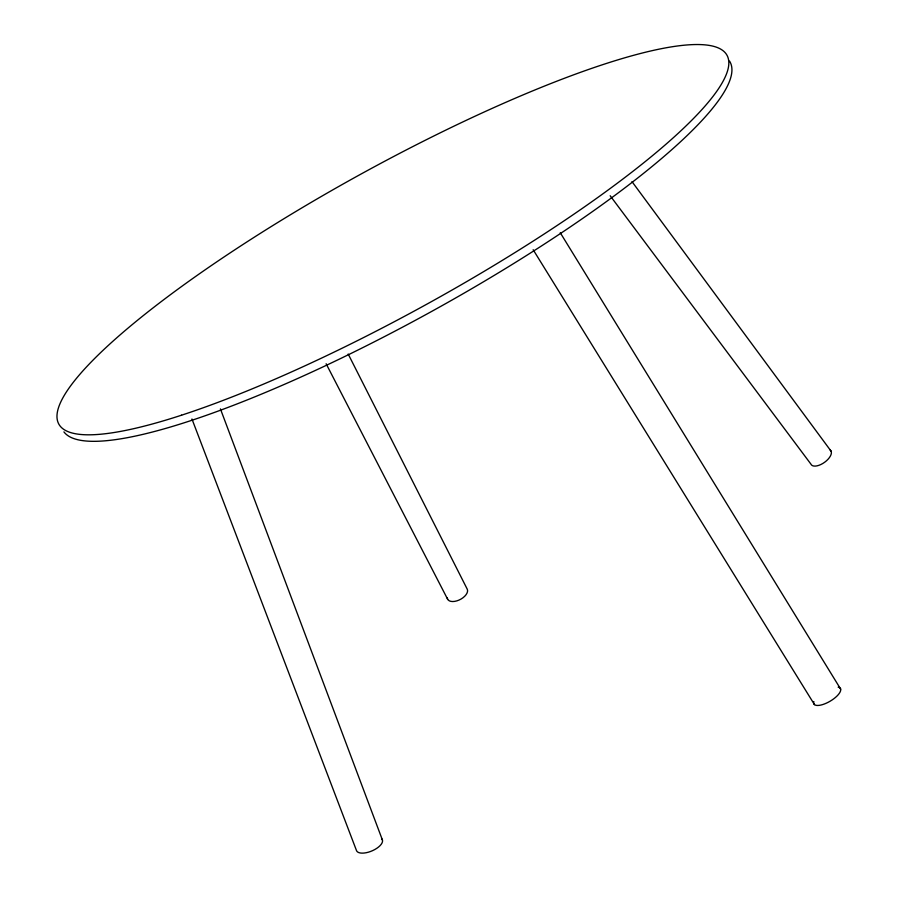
<?xml version="1.0" encoding="UTF-8"?>
<svg xmlns="http://www.w3.org/2000/svg" width="898" height="898" viewBox="0 0 898 898"><rect width="100%" height="100%" fill="white"/><g stroke="black" fill="none" stroke-linecap="round" stroke-linejoin="round"><path stroke-width="1.35" d="M610.169 195.742L810.905 464.098A12.022 5.826 -35.3 0 0 824.69 462.223A12.022 5.826 -35.3 0 0 830.134 450.033M631.99 181.621L831.11 451.211M533.154 249.723L814.464 704.604M560.251 232.728L840.674 689.103M326.12 363.746L447.653 599.269M348.188 354.036L467.151 588.987A11.023 6.028 -27.4 0 1 459.013 600.077A11.023 6.028 -27.4 0 1 447.249 597.72M191.948 418.984L356.371 850.238A14.02 6.252 -22.9 0 0 372.715 850.586A14.02 6.252 -22.9 0 0 381.571 838.687M220.414 408.893L382.447 840.079M838.16 687.161A15.333 5.758 -30.4 0 1 830.246 701.136A15.333 5.758 -30.4 0 1 813.846 701.54M729.535 61.086A381.044 74.287 -28.9 0 1 438.909 307.408A381.044 74.287 -28.9 0 1 63.926 431.882M181.553 415.19A381.583 72.861 -28.9 0 0 724.697 78.07A381.583 72.861 -28.9 0 0 272.476 225.757A381.583 72.861 -28.9 0 0 181.553 415.19"/></g></svg>
